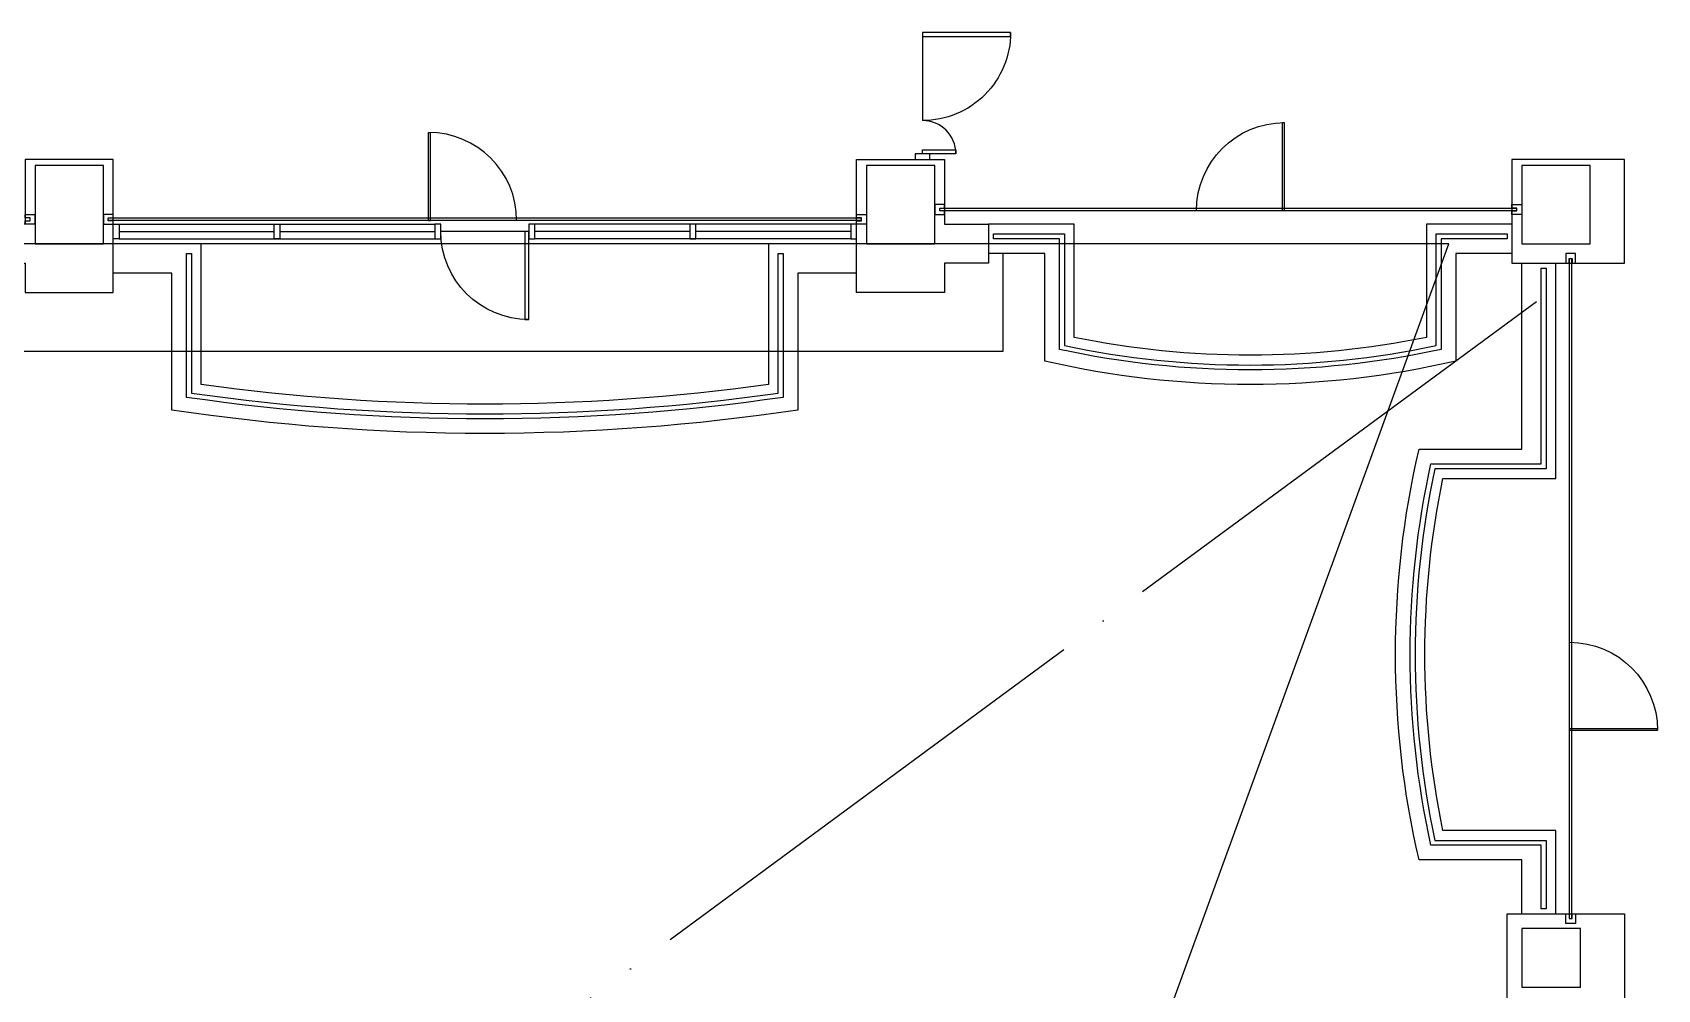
# Model space of a CAD drawing. Header units: millimetres. Extents: x -7448 to 427567, y 91657 to 341328.
# Drawn here: x 139297 to 155910, y 229517 to 239302 of the extents above; entities that cross this region are included whole.
import ezdxf

# ---------------------------------------------------------------- set-up
doc = ezdxf.new("R2010")
doc.units = ezdxf.units.MM
doc.header["$LTSCALE"] = 500
doc.header["$MEASUREMENT"] = 0
doc.linetypes.add('CEN-1', pattern=[24, 20, -2, 0, -2])
doc.layers.add('e-plan', color=9, linetype='CONTINUOUS')

# ---------------------------------------------------------------- blocks, each defined once
blk = doc.blocks.new('A$C7F1D75F0')
at = {"layer": 'e-plan'}
for p, q in [((0, 1150), (899, 1150)), ((0, 1150), (0, 1130)), ((0, 1130), (899, 1130)), ((899, 1150), (899, 1130))]:
    blk.add_line(p, q, dxfattribs=at)
blk.add_arc((0, 1150), 900, 270.0001, 0, dxfattribs=at)
blk = doc.blocks.new('2F 기둥 140514')
at = {"layer": 'e-plan', "ltscale": 0.5}
for points in [[(79403, 107100), (80103, 107100), (80103, 107900), (79403, 107900)], [(87903, 107100), (88603, 107100), (88603, 107900), (87903, 107900)], [(94603, 107100), (95303, 107100), (95303, 107900), (94603, 107900)], [(94603, 99500), (95203, 99500), (95203, 100100), (94603, 100100)]]:
    blk.add_lwpolyline(points, close=True, dxfattribs=at)
blk = doc.blocks.new('A$C66941DA5')
at = {"layer": 'e-plan'}
blk.add_line((-900, 0), (0, 0), dxfattribs=at)
blk.add_lwpolyline([(-900, 0), (-860, 0), (-860, -900), (-900, -900)], close=True, dxfattribs=at)
blk.add_arc((-900, 0), 900, 270, 360, dxfattribs=at)

msp = doc.modelspace()

# ---------------------------------------------------------------- linework, layer by layer
at = {"layer": 'e-plan'}
for p, q in [((140182, 237342), (143412, 237342)), ((140182, 237267), (141767, 237267)), ((141827, 237267), (143412, 237267)), ((143472, 237192), (143472, 237342)), ((147662, 237342), (144432, 237342)), ((146017, 237267), (144432, 237267)), ((147662, 237267), (146077, 237267)), ((140182, 237192), (143412, 237192)), ((147662, 237192), (144432, 237192))]:
    msp.add_line(p, q, dxfattribs=at)
at = {"layer": 'e-plan', "linetype": 'CEN-1', "ltscale": 0.5}
msp.add_line((154672, 236549), (123568, 213642), dxfattribs=at)
at = {"layer": 'e-plan'}
for points in [[(148397, 238062), (148397, 238102), (148737, 238102), (148737, 238062)], [(148322, 238062), (148322, 238002), (148472, 238002), (148472, 238062)], [(139322, 237407), (139322, 237407), (139322, 237377), (139322, 237377), (139322, 237342), (139222, 237342), (139222, 237377), (139272, 237377), (139272, 237407), (139222, 237407), (139222, 237442), (139322, 237442)], [(140022, 237407), (140022, 237407), (140022, 237377), (140022, 237377), (140022, 237342), (140122, 237342), (140122, 237377), (140072, 237377), (140072, 237407), (140122, 237407), (140122, 237442), (140022, 237442)], [(147822, 237407), (147822, 237407), (147822, 237377), (147822, 237377), (147822, 237342), (147722, 237342), (147722, 237377), (147772, 237377), (147772, 237407), (147722, 237407), (147722, 237442), (147822, 237442)], [(148522, 237507), (148522, 237507), (148522, 237477), (148522, 237477), (148522, 237442), (148622, 237442), (148622, 237477), (148572, 237477), (148572, 237507), (148622, 237507), (148622, 237542), (148522, 237542)], [(154522, 237507), (154522, 237507), (154522, 237477), (154522, 237477), (154522, 237442), (154422, 237442), (154422, 237477), (154472, 237477), (154472, 237507), (154422, 237507), (154422, 237542), (154522, 237542)], [(140182, 237192), (140122, 237192), (140122, 237342), (140182, 237342)], [(141827, 237192), (141767, 237192), (141767, 237342), (141827, 237342)], [(143412, 237192), (143472, 237192), (143472, 237342), (143412, 237342)], [(144372, 237192), (144432, 237192), (144432, 237342), (144372, 237342)], [(146017, 237192), (146077, 237192), (146077, 237342), (146017, 237342)], [(147662, 237192), (147722, 237192), (147722, 237342), (147662, 237342)], [(155037, 237042), (155037, 237042), (155007, 237042), (155007, 237042), (154972, 237042), (154972, 236942), (155007, 236942), (155007, 236992), (155037, 236992), (155037, 236942), (155072, 236942), (155072, 237042)], [(154372, 230292), (155572, 230292), (155572, 229392), (154372, 229392)], [(155037, 230192), (155037, 230192), (155007, 230192), (155007, 230192), (154972, 230192), (154972, 230292), (155007, 230292), (155007, 230242), (155037, 230242), (155037, 230292), (155072, 230292), (155072, 230192)]]:
    msp.add_lwpolyline(points, close=True, dxfattribs=at)
at = {"layer": 'e-plan', "ltscale": 0.5}
for points in [[(140122, 238002), (139222, 238002), (139222, 237342), (138772, 237342), (138772, 236942), (139222, 236942), (139222, 236642), (140122, 236642), (140122, 238002)], [(149072, 237342), (149072, 236942), (148622, 236942), (148622, 236642), (147722, 236642), (147722, 238002), (148622, 238002), (148622, 237342)], [(155572, 238002), (154422, 238002), (154422, 236942), (155572, 236942), (155572, 238002)], [(148622, 237342), (149072, 237342)], [(126953, 213442), (145151, 213442), (153777, 237142), (135579, 237142), (126953, 213442)]]:
    msp.add_lwpolyline(points, dxfattribs=at)
at = {"layer": 'e-plan'}
for points in [[(147772, 237404), (140072, 237404)], [(154472, 237504), (148572, 237504)], [(154472, 237480), (148572, 237480)], [(147772, 237380), (140072, 237380)], [(138622, 237019), (138622, 236042), (149222, 236042), (149222, 237042)], [(155010, 230242), (155010, 236992)], [(155034, 230242), (155034, 236992)]]:
    msp.add_lwpolyline(points, dxfattribs=at)
for points in [[(154422, 237342), (153547, 237342), (153547, 236184, -0.100935), (149947, 236184), (149947, 237342), (149072, 237342)], [(149122, 237242), (149847, 237242), (149847, 236102, 0.10547), (153647, 236102), (153647, 237242), (154372, 237242), (154372, 237192), (153697, 237192), (153697, 236062, -0.107705), (149797, 236062), (149797, 237192), (149122, 237192), (149122, 237242)], [(147722, 237142), (146822, 237142), (146822, 235702, -0.068872), (141022, 235702), (141022, 237142), (140122, 237142)], [(154422, 237042), (153847, 237042), (153847, 235942, -0.114286), (149647, 235942), (149647, 237042), (149072, 237042)], [(154522, 230292), (154522, 230842), (153472, 230842, -0.114286), (153472, 235042), (154522, 235042), (154522, 236942)], [(154872, 230292), (154872, 231142), (153717, 231142, -0.102805), (153717, 234742), (154872, 234742), (154872, 236942)], [(147722, 236842), (147122, 236842), (147122, 235442, -0.075), (140722, 235442), (140722, 236842), (140122, 236842)], [(154722, 230342), (154722, 230992), (153594, 230992, -0.108613), (153594, 234892), (154722, 234892), (154722, 236892), (154772, 236892), (154772, 234842), (153635, 234842, 0.106692), (153635, 231042), (154772, 231042), (154772, 230342), (154722, 230342)]]:
    msp.add_lwpolyline(points, format="xyb", dxfattribs=at)
msp.add_lwpolyline([(146972, 237042), (146972, 235571, -0.071956), (140872, 235571), (140872, 237042), (140922, 237042), (140922, 235615, 0.070932), (146922, 235615), (146922, 237042), (146972, 237042)], format="xyb", close=True, dxfattribs=at)
msp.add_arc((148397, 238062), 340, 0, 90, dxfattribs=at)

# ---------------------------------------------------------------- block references
msp.add_blockref('2F 기둥 140514', (59920, 130042), dxfattribs=at)
at = {"layer": 'e-plan', "xscale": -1}
for name, p, rotation in [('A$C66941DA5', (148397, 238402), 89.99997609433791), ('A$C7F1D75F0', (150947, 237480), 270.0001246509523), ('A$C66941DA5', (143472, 237267), 359.9999760943379), ('A$C7F1D75F0', (155010, 233317), 180.0001246509524)]:
    msp.add_blockref(name, p, dxfattribs=dict(at, rotation=rotation))
at = {"layer": 'e-plan', "rotation": 89.99987534904767}
msp.add_blockref('A$C7F1D75F0', (144497, 237380), dxfattribs=at)

doc.saveas('drawing.dxf')
